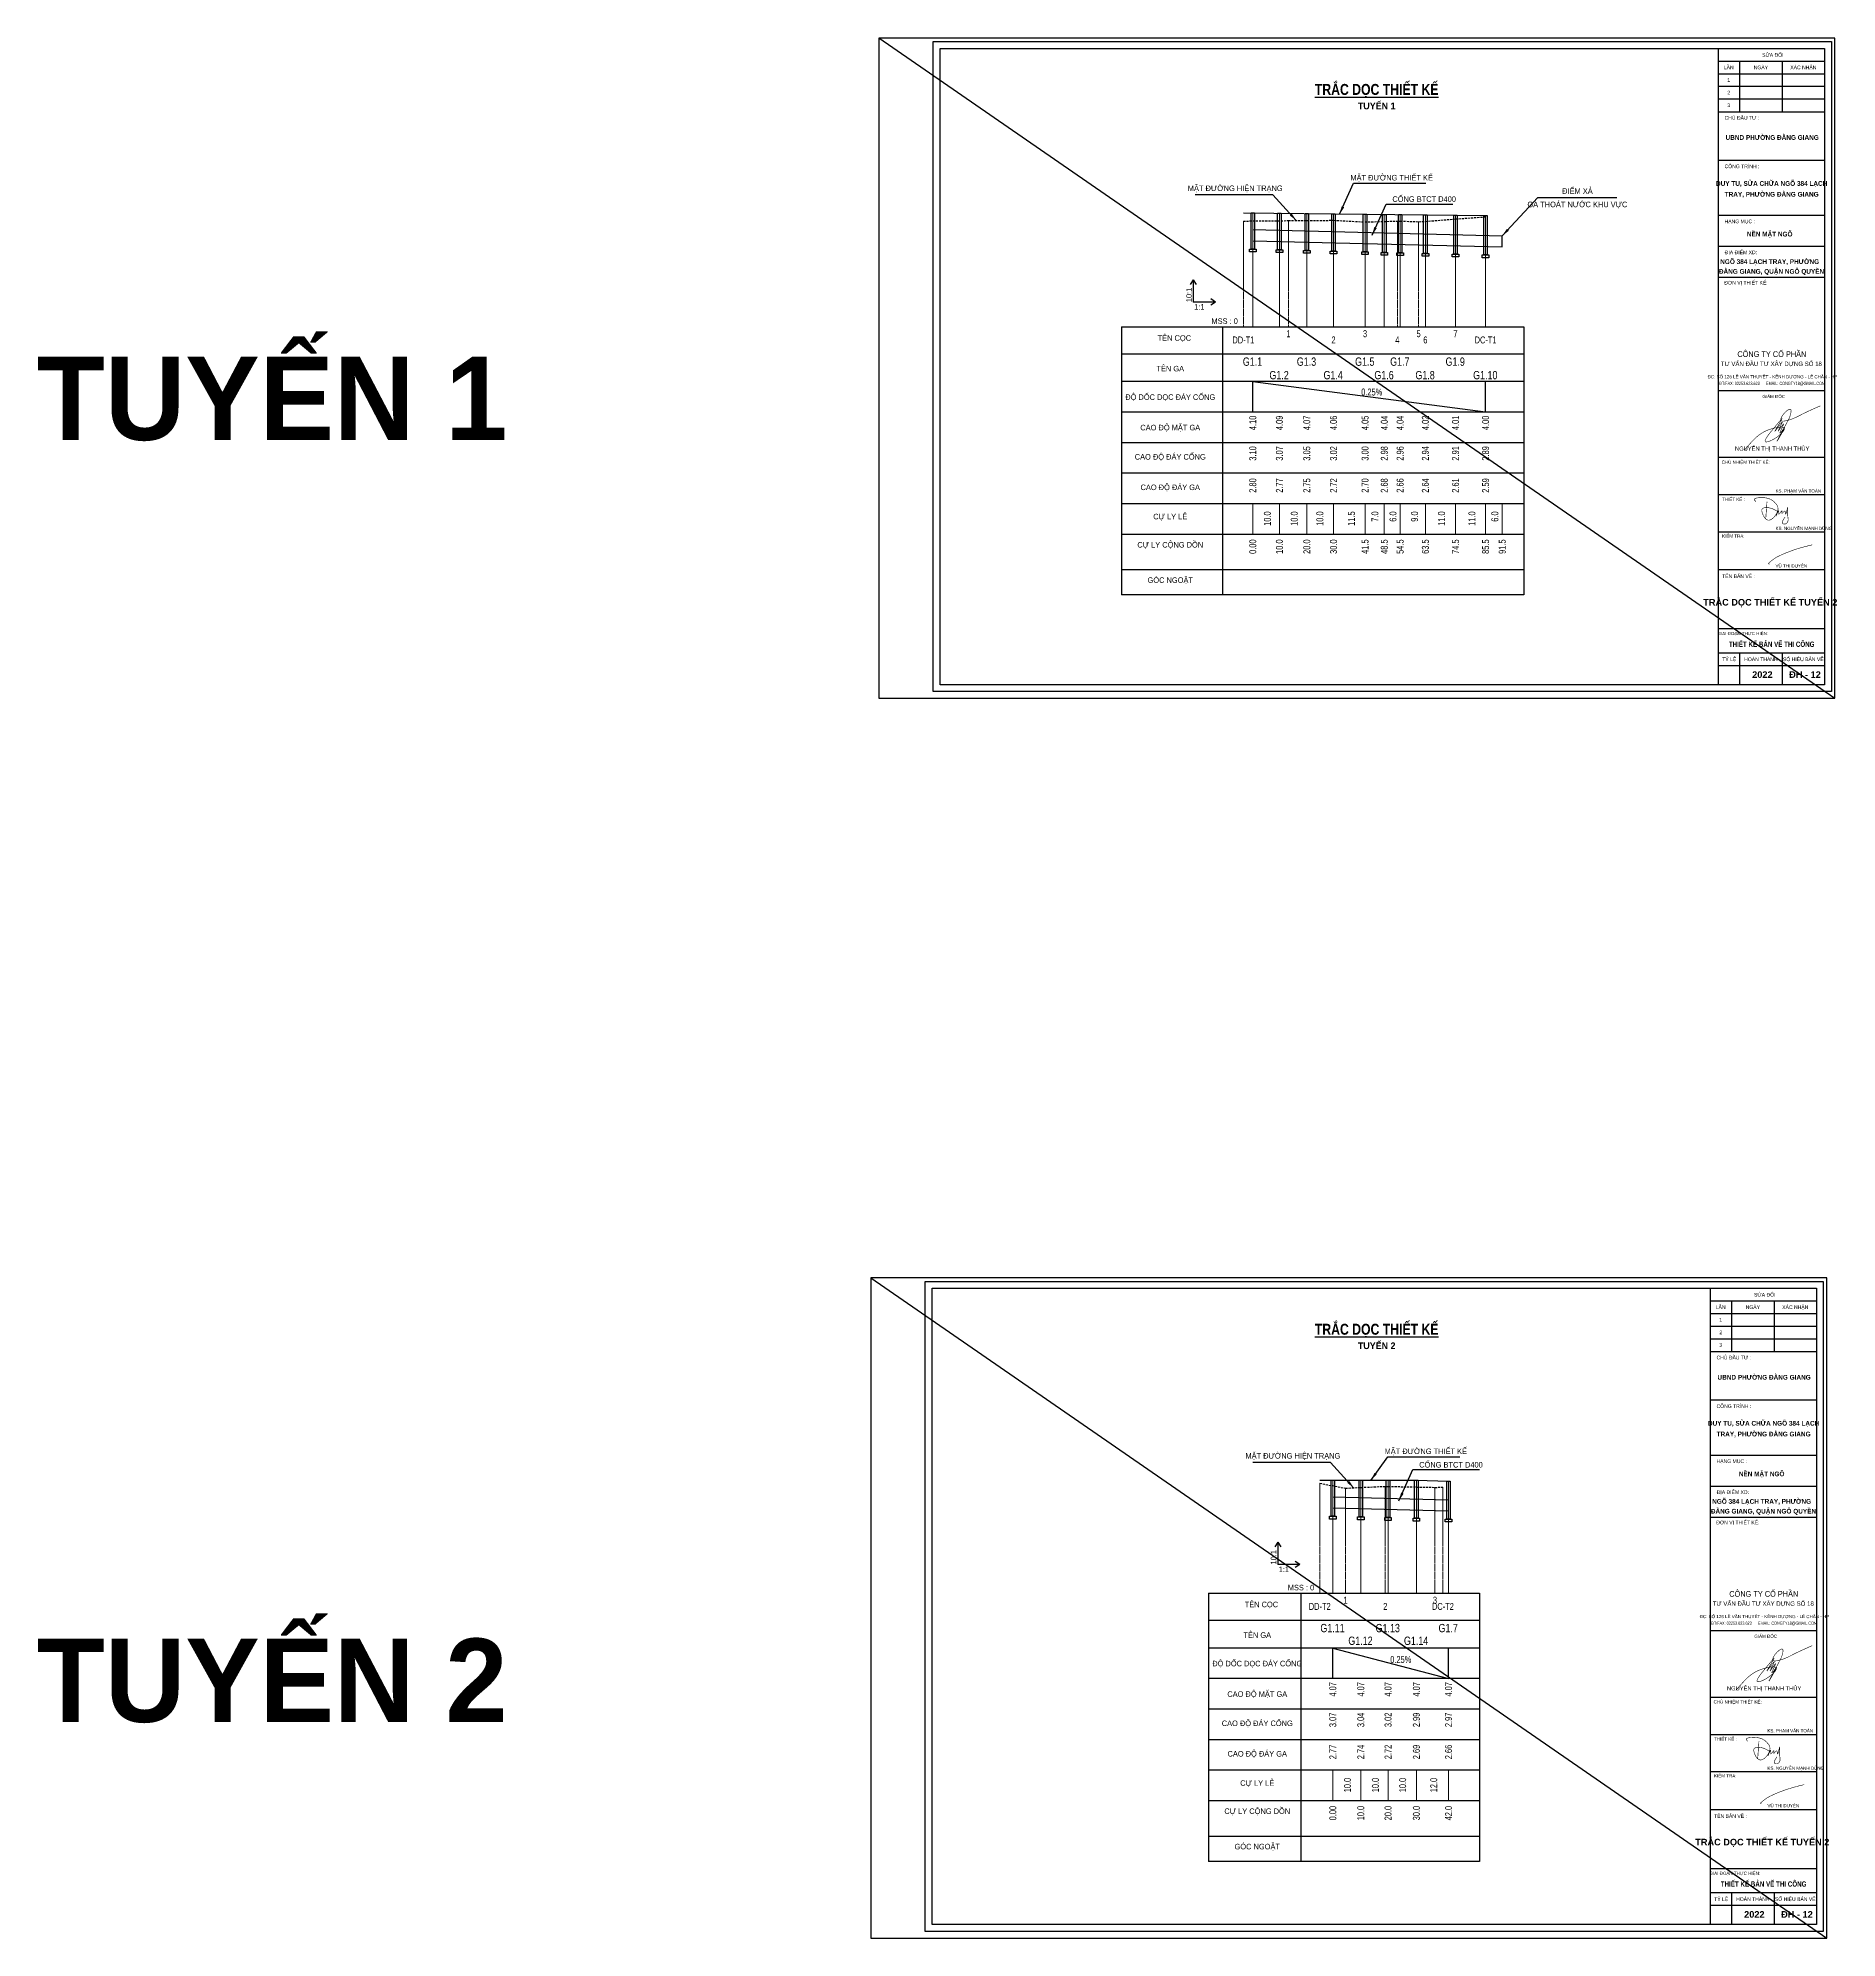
# Model space of a CAD drawing. Header units: inches. Extents: x -109 to 538, y -500 to 702.
# Drawn here: x -109 to 538, y -500 to 184 of the extents above; entities that cross this region are included whole.
import ezdxf
from ezdxf.enums import TextEntityAlignment as Align

# ---------------------------------------------------------------- set-up
doc = ezdxf.new("R2010")
doc.units = ezdxf.units.IN
doc.header["$MEASUREMENT"] = 0
doc.linetypes.add('HIDDEN', pattern=[0.375, 0.25, -0.125])
for name, color, linetype in [('Bang TD tu nhien', 3, 'Continuous'), ('BT7-THAY', 7, 'Continuous'), ('Duong do thiet ke', 2, 'Continuous'), ('ENTTNTHIETKE1', 2, 'Continuous'), ('GHICHU', 7, 'Continuous'), ('KHUNGTEN', 5, 'Continuous'), ('T.bao', 6, 'Continuous'), ('thep', 2, 'Continuous'), ('Trac doc tu nhien', 3, 'Continuous'), ('TracDoc', 7, 'Continuous'), ('TXT', 5, 'Continuous')]:
    doc.layers.add(name, color=color, linetype=linetype)
for name, color, linetype, lineweight in [('ISO', 153, 'Continuous', 13), ('LC Dim', 8, 'Continuous', 18), ('LC ISO', 160, 'Continuous', 13), ('LC Khac', 4, 'Continuous', 9), ('LC MANH DUT', 35, 'HIDDEN', 5), ('LC Net dam 1', 30, 'Continuous', 30), ('LC Net thay', 7, 'Continuous', 25), ('LC Text2', 7, 'Continuous', 25)]:
    doc.layers.add(name, color=color, linetype=linetype, lineweight=lineweight)
doc.layers.add('KCS_Plotter', color=11, linetype='Continuous', plot=False)
doc.styles.add('BangTD', font='viet buddy.shx', dxfattribs={"width": 0.8})
doc.styles.add('LC 1', font='')
doc.styles.add('LC3', font='', dxfattribs={"width": 0.8})
doc.styles.add('style1', font='')
doc.styles.add('T2', font='', dxfattribs={"width": 0.8})
doc.styles.add('THANG2', font='')
doc.styles.add('VnAvantH-B', font='')
doc.styles.get('LC 1').set_extended_font_data('.VnAvantH', bold=True)
doc.styles.get('LC3').set_extended_font_data('.VnArialH', bold=True)
doc.styles.get('style1').set_extended_font_data('.VnAvantH')
doc.styles.get('T2').set_extended_font_data('.VnArialH')
doc.styles.get('THANG2').set_extended_font_data('.VnHelvetInsH', bold=True)
doc.styles.get('VnAvantH-B').set_extended_font_data('.VnAvantH', bold=True)
doc.dimstyles.get("Standard").update_dxf_attribs({"dimtxt": 1.5, "dimasz": 0.18, "dimexe": 0.18, "dimexo": 0.0625, "dimgap": 0.09, "dimtad": 0, "dimtih": 1, "dimtoh": 1, "dimdec": 1, "dimrnd": 0.1, "dimzin": 0, "dimdsep": 46, "dimtxsty": 'Standard', "dimcen": 0.09, "dimadec": 0, "dimazin": 0, "dimtfac": 1, "dimtdec": 1, "dimtofl": 0, "dimtmove": 0, "dimatfit": 3, "dimfxl": 1, "dimtolj": 1, "dimtzin": 0, "dimarcsym": 0})

# ---------------------------------------------------------------- blocks, each defined once
blk = doc.blocks.new('chu ki Miss Duyen')
at = {"layer": 'ISO', "ltscale": 2, "const_width": 40}
blk.add_lwpolyline([(843, 225), (838, 225), (836, 225), (834, 225), (832, 225), (830, 226), (828, 226), (827, 226), (826, 226), (825, 226), (824, 226), (823, 226), (821, 226), (820, 227), (819, 227), (818, 227), (817, 227), (816, 227), (815, 227), (814, 227), (813, 228), (812, 228), (810, 228), (809, 228), (808, 228), (807, 229), (806, 229), (805, 229), (804, 229), (803, 230), (801, 230), (800, 230), (799, 230), (798, 231), (797, 231), (795, 231), (794, 232), (793, 232), (792, 232), (791, 233), (789, 233), (788, 233), (787, 234), (786, 234), (785, 235), (783, 235), (782, 235), (781, 236), (780, 236), (779, 237), (778, 237), (777, 238), (776, 238), (776, 238), (775, 238), (775, 239), (774, 239), (774, 239), (773, 239), (773, 240), (772, 240), (771, 240), (771, 240), (770, 241), (770, 241), (769, 241), (769, 242), (768, 242), (768, 242), (767, 242), (767, 243), (766, 243), (766, 243), (765, 244), (765, 244), (765, 244), (764, 245), (764, 245), (763, 245), (763, 246), (762, 246), (762, 246), (762, 247), (761, 247), (761, 247), (760, 248), (760, 248), (760, 248), (759, 249), (759, 249), (759, 249), (758, 250), (758, 250), (758, 250), (758, 251), (757, 251), (757, 251), (757, 252), (756, 252), (756, 253), (756, 253), (756, 253), (756, 254), (755, 254), (755, 255), (755, 255), (755, 255), (755, 256), (755, 256), (754, 257), (754, 257), (754, 257), (754, 258), (754, 258), (754, 259), (754, 259), (754, 260), (754, 260), (754, 260), (754, 261), (754, 261), (754, 262), (754, 262), (754, 263), (754, 263), (754, 263), (754, 264), (754, 264), (754, 265), (754, 265), (754, 266), (754, 266), (754, 267), (754, 267), (755, 268), (755, 268), (755, 269), (755, 269), (755, 270), (755, 270), (755, 270), (756, 271), (756, 271), (756, 272), (756, 272), (756, 273), (757, 273), (757, 274), (757, 274), (757, 275), (758, 275), (758, 276), (758, 276), (758, 277), (759, 277), (759, 278), (759, 278), (759, 279), (760, 279), (760, 280), (760, 280), (761, 281), (761, 281), (761, 282), (762, 282), (762, 283), (762, 283), (763, 284), (763, 284), (763, 285), (764, 285), (764, 286), (764, 286), (765, 287), (766, 288), (767, 289), (767, 290), (768, 291), (769, 293), (770, 294), (771, 295), (771, 296), (772, 297), (773, 298), (774, 299), (775, 300), (776, 301), (777, 302), (778, 303), (778, 304), (780, 306), (781, 307), (782, 308), (783, 309), (784, 310), (785, 311), (786, 312), (786, 312), (787, 313), (788, 314), (789, 315), (790, 316), (791, 317), (792, 318), (792, 319), (793, 320), (794, 321), (795, 322), (796, 323), (797, 324), (797, 324), (798, 325), (799, 326), (800, 327), (801, 328), (801, 329), (802, 330), (803, 330), (804, 331), (805, 332), (805, 333), (806, 334), (807, 335), (808, 336), (808, 336), (809, 337), (810, 338), (811, 339), (811, 340), (812, 340), (813, 341), (814, 343), (816, 344), (817, 346), (819, 348), (820, 349), (822, 351), (823, 352), (824, 354), (826, 355), (827, 357), (829, 358), (830, 360), (831, 361), (834, 364), (840, 370), (842, 372), (845, 376), (848, 379), (851, 382), (853, 386), (856, 389), (859, 392), (862, 395), (865, 398), (867, 401), (870, 404), (873, 407), (876, 411), (879, 414), (882, 417), (885, 420), (887, 423), (890, 427), (893, 430), (896, 433), (899, 436), (902, 440), (905, 443), (908, 446), (911, 449), (914, 453), (917, 456), (920, 459), (923, 462), (926, 466), (928, 469), (931, 472), (934, 476), (937, 479), (940, 482), (943, 486), (946, 489), (949, 492), (953, 495), (956, 499), (959, 502), (962, 505), (965, 509), (968, 512), (971, 515), (974, 519), (977, 522), (980, 525), (983, 529), (986, 532), (989, 535), (992, 538), (996, 542), (999, 545), (1002, 548), (1005, 552), (1008, 555), (1011, 558), (1014, 561), (1017, 565), (1021, 568), (1024, 571), (1027, 574), (1030, 578), (1033, 581), (1036, 584), (1040, 587), (1043, 591), (1046, 594), (1049, 596), (1052, 600), (1056, 603), (1059, 606), (1062, 610), (1065, 613), (1069, 616), (1072, 619), (1075, 622), (1078, 625), (1082, 628), (1085, 631), (1088, 634), (1091, 637), (1095, 640), (1098, 643), (1101, 646), (1105, 649), (1108, 652), (1111, 655), (1114, 658), (1118, 661), (1121, 664), (1124, 667), (1128, 670), (1131, 673), (1134, 676), (1138, 679), (1141, 682), (1144, 685), (1148, 688), (1151, 691), (1154, 694), (1158, 697), (1161, 700), (1165, 702), (1168, 705), (1171, 708), (1175, 711), (1178, 714), (1182, 717), (1185, 720), (1188, 722), (1192, 725), (1195, 728), (1199, 731), (1202, 734), (1205, 736), (1209, 739), (1212, 742), (1216, 745), (1219, 747), (1223, 750), (1226, 753), (1229, 756), (1233, 758), (1236, 761), (1240, 764), (1243, 767), (1247, 769), (1250, 772), (1254, 775), (1257, 777), (1261, 780), (1264, 783), (1268, 785), (1271, 788), (1275, 791), (1278, 793), (1282, 796), (1285, 799), (1289, 801), (1292, 804), (1296, 807), (1299, 809), (1303, 812), (1306, 815), (1310, 817), (1313, 820), (1317, 822), (1320, 825), (1324, 828), (1327, 830), (1331, 833), (1335, 835), (1338, 838), (1342, 840), (1345, 843), (1349, 846), (1352, 848), (1356, 851), (1360, 853), (1363, 856), (1367, 858), (1370, 861), (1374, 863), (1377, 866), (1381, 868), (1385, 871), (1392, 876), (1399, 881), (1406, 886), (1413, 891), (1421, 896), (1428, 901), (1435, 906), (1442, 911), (1447, 915), (1457, 921), (1464, 926), (1471, 931), (1479, 936), (1486, 941), (1493, 946), (1501, 950), (1508, 955), (1515, 960), (1523, 965), (1530, 970), (1537, 975), (1545, 980), (1552, 984), (1559, 989), (1567, 994), (1574, 999), (1582, 1004), (1589, 1008), (1596, 1013), (1604, 1018), (1611, 1023), (1619, 1028), (1626, 1032), (1634, 1037), (1641, 1042), (1648, 1046), (1656, 1051), (1663, 1056), (1671, 1061), (1678, 1065), (1686, 1070), (1693, 1075), (1701, 1079), (1708, 1084), (1716, 1089), (1723, 1093), (1731, 1098), (1738, 1103), (1746, 1107), (1753, 1112), (1761, 1116), (1769, 1121), (1776, 1126), (1784, 1130), (1791, 1135), (1799, 1139), (1806, 1144), (1814, 1148), (1822, 1153), (1829, 1158), (1837, 1162), (1844, 1167), (1852, 1171), (1860, 1176), (1867, 1180), (1875, 1185), (1882, 1189), (1890, 1194), (1898, 1198), (1905, 1203), (1913, 1207), (1921, 1212), (1928, 1216), (1936, 1220), (1943, 1225), (1951, 1229), (1959, 1234), (1964, 1237), (1974, 1243), (1982, 1247), (1989, 1251), (1997, 1256), (2005, 1260), (2012, 1265), (2020, 1269), (2028, 1273), (2036, 1278), (2043, 1282), (2051, 1286), (2059, 1291), (2066, 1295), (2074, 1299), (2082, 1304), (2089, 1308), (2097, 1312), (2105, 1317), (2113, 1321), (2120, 1325), (2128, 1330), (2136, 1334), (2144, 1338), (2151, 1342), (2159, 1347), (2167, 1351), (2175, 1355), (2182, 1359), (2190, 1364), (2198, 1368), (2206, 1372), (2213, 1376), (2221, 1381), (2229, 1385), (2237, 1389), (2244, 1393), (2252, 1397), (2260, 1402), (2268, 1406), (2276, 1410), (2283, 1414), (2291, 1418), (2299, 1422), (2307, 1426), (2315, 1431), (2322, 1435), (2330, 1439), (2338, 1443), (2346, 1447), (2354, 1451), (2361, 1455), (2369, 1459), (2377, 1464), (2385, 1468), (2393, 1472), (2401, 1476), (2408, 1480), (2416, 1484), (2424, 1488), (2432, 1492), (2440, 1496), (2448, 1500), (2456, 1504), (2463, 1508), (2471, 1512), (2479, 1516), (2487, 1520), (2495, 1524), (2503, 1528), (2511, 1532), (2519, 1536), (2526, 1540), (2534, 1544), (2542, 1548), (2550, 1552), (2558, 1556), (2566, 1560), (2574, 1564), (2582, 1568), (2590, 1572), (2598, 1575), (2606, 1579), (2613, 1583), (2621, 1587), (2629, 1591), (2637, 1595), (2645, 1599), (2653, 1603), (2661, 1607), (2669, 1610), (2677, 1614), (2685, 1618), (2693, 1622), (2701, 1626), (2709, 1630), (2717, 1633), (2725, 1637), (2733, 1641), (2741, 1645), (2749, 1649), (2756, 1652), (2764, 1656), (2772, 1660), (2780, 1664), (2788, 1668), (2796, 1671), (2804, 1675), (2812, 1679), (2820, 1683), (2828, 1686), (2836, 1690), (2844, 1694), (2852, 1698), (2860, 1701), (2868, 1705), (2876, 1709), (2884, 1712), (2892, 1716), (2900, 1720), (2908, 1723), (2916, 1727), (2925, 1731), (2933, 1734), (2941, 1738), (2949, 1742), (2957, 1745), (2965, 1749), (2973, 1753), (2981, 1756), (2989, 1760), (2997, 1763), (3005, 1767), (3013, 1771), (3021, 1774), (3029, 1778), (3037, 1781), (3045, 1785), (3053, 1789), (3061, 1792), (3069, 1796), (3078, 1799), (3086, 1803), (3094, 1806), (3102, 1810), (3110, 1813), (3118, 1817), (3126, 1820), (3134, 1824), (3142, 1827), (3150, 1831), (3156, 1833), (3167, 1838), (3175, 1841), (3183, 1845), (3191, 1848), (3199, 1852), (3207, 1855), (3215, 1859), (3223, 1862), (3232, 1866), (3240, 1869), (3248, 1873), (3256, 1876), (3264, 1879), (3272, 1883), (3280, 1886), (3288, 1890), (3297, 1893), (3305, 1896), (3313, 1900), (3321, 1903), (3329, 1907), (3337, 1910), (3345, 1913), (3354, 1917), (3362, 1920), (3370, 1923), (3378, 1927), (3386, 1930), (3394, 1933), (3403, 1937), (3411, 1940), (3419, 1944), (3427, 1947), (3435, 1950), (3452, 1957), (3468, 1963), (3484, 1970), (3501, 1977), (3517, 1983), (3534, 1990), (3550, 1996), (3566, 2003), (3583, 2009), (3599, 2016), (3616, 2022), (3632, 2029), (3648, 2035), (3665, 2042), (3681, 2048), (3698, 2055), (3714, 2061), (3731, 2068), (3747, 2074), (3763, 2081), (3780, 2087), (3796, 2093), (3813, 2100), (3828, 2106)], dxfattribs=at)
blk = doc.blocks.new('nguyen thi thanh thuy')
at = {"layer": 'ISO', "ltscale": 2, "const_width": 40}
blk.add_lwpolyline([(-2685, -1690, -0.0063877), (-2178, -1117, -0.0085568), (-1977, -905, -0.0170865), (-1770, -708, -0.1020868), (-833, -161, -0.0398331), (-270, -16, -0.0205119), (-90, 8, -0.0444968), (98, 9, -0.0558697), (182, -8, -0.1136327), (236, -42, -0.1764328), (258, -92, -0.0770332), (254, -135, -0.0695344), (223, -210, -0.0385691), (166, -296, -0.0303679), (57, -421, -0.0823822), (-675, -942, -0.0351577), (-905, -1035, -0.0444105), (-1026, -1062, -0.0669484), (-1091, -1062, -0.1434086), (-1132, -1043, -0.1761308), (-1149, -1007, -0.069024), (-1148, -973, -0.0598872), (-1131, -911, -0.036714), (-1079, -807, -0.0190232), (-1000, -683, -0.0110055), (-898, -542, -0.0104199), (-645, -222, 0.0013552), (-76, 463, -0.0312306), (69, 631, -0.1806227), (82, 640, -0.6021976), (84, 631, -0.0559814), (56, 570, -0.0108457), (-28, 418, 0.0004639), (-371, -161, 0.0232403), (-439, -286, 1.6271128), (-437, -292, 0.049833), (-397, -245, 0.0054959), (-91, 162, -0.0116966), (26, 311, -0.0513805), (82, 370, -0.2885923), (95, 376, -0.3791063), (97, 362, -0.0403943), (80, 315, -0.0150429), (4, 153, 0.0268585), (-200, -261, 0.1601727), (-204, -278, 0.6244103), (-195, -273, 0.0341882), (-141, -204, -0.0153872), (148, 200, -0.034245), (183, 240, -0.3771715), (195, 246, -0.2757427), (195, 230, -0.0397052), (162, 143, -0.0071538), (29, -150, 0.0102693), (-53, -335, 0.0592072), (-81, -418, 0.494242), (-78, -431, 0.2094255), (-61, -421, 0.0315218), (-22, -378, 0.0121512), (92, -232, -0.0154116), (249, -26, -0.0668774), (274, -2, -1.0123135), (279, -8, -0.0552246), (269, -38, -0.0195011), (211, -159, -0.0089675), (2, -538, -0.0052499), (-207, -898, -0.0418751), (-284, -1018, -0.365695), (-264, -970, -0.007459), (-39, -543, 0.0008281), (491, 447, 0.0162439), (598, 659, 0.0588099), (711, 1009, 0.0394131), (734, 1174, 0.0600036), (730, 1242, 0.2406458), (692, 1298, 0.1344535), (647, 1305, 0.0713719), (590, 1291, 0.0406837), (523, 1258, 0.0565007), (335, 1112, 0.0717517), (65, 772, 0.0457041), (5, 642, 0.0585734), (-12, 565, 0.1164753), (-5, 505, 0.1659117), (30, 466, 0.0962446), (88, 446, 0.048338), (165, 443, 0.0366176), (301, 460, 0.0626357), (1097, 724, 0.0104896), (1469, 913, -0.0060809), (1725, 1041, -0.0072516), (2275, 1297, -0.0038455), (2852, 1552)], format="xyb", dxfattribs=at)
blk = doc.blocks.new('Nguyen Manh Dung')
at = {"layer": 'LC ISO', "const_width": 60}
for points in [[(-1870, 1732), (-1922, 1783), (-1970, 1833), (-2008, 1881), (-2021, 1904), (-2030, 1922), (-2036, 1946), (-2036, 1965), (-2032, 1984), (-2024, 2001), (-2013, 2017), (-1997, 2033), (-1956, 2060), (-1902, 2084), (-1839, 2104), (-1766, 2121), (-1686, 2135), (-1601, 2145), (-1512, 2153), (-1330, 2161), (-1222, 2162), (-1153, 2160), (-1069, 2157), (-989, 2152), (-911, 2144), (-837, 2135), (-695, 2110), (-564, 2078), (-443, 2038), (-329, 1991), (-223, 1936), (-123, 1874), (-29, 1805), (62, 1728), (149, 1645), (256, 1528), (315, 1458), (354, 1407), (390, 1354), (422, 1299), (437, 1269), (469, 1185), (484, 1126), (494, 1065), (499, 1003), (499, 941), (494, 878), (485, 814), (471, 750), (453, 686), (431, 622), (405, 559), (376, 496), (307, 372), (227, 253), (136, 140), (37, 34), (-37, -34), (-125, -106), (-181, -145), (-238, -181), (-295, -210), (-353, -234), (-410, -250), (-483, -260), (-523, -259), (-578, -251), (-632, -234), (-684, -211), (-736, -180), (-785, -143), (-833, -100), (-879, -52), (-923, 1), (-965, 58), (-1005, 119), (-1042, 183), (-1077, 249), (-1138, 388), (-1194, 552), (-1208, 601), (-1223, 671), (-1233, 739), (-1236, 803), (-1230, 862), (-1211, 919), (-1186, 959), (-1148, 997), (-1101, 1027), (-1045, 1052), (-983, 1070), (-915, 1083), (-844, 1090), (-769, 1093), (-693, 1092), (-616, 1088), (-517, 1077), (-468, 1069), (-329, 1041), (-199, 1004), (-78, 960), (38, 909), (148, 854), (254, 795), (460, 671)], [(-814, -118), (-802, 50), (-790, 217), (-778, 385), (-765, 552), (-753, 720), (-741, 888), (-729, 1055), (-717, 1223), (-705, 1390), (-693, 1558), (-681, 1725)], [(477, 775), (449, 689), (422, 605), (409, 565), (396, 525), (384, 487), (373, 450), (361, 415), (351, 382), (342, 351), (333, 323), (325, 298), (319, 275), (313, 256), (309, 240), (306, 227), (304, 218), (304, 214), (305, 213), (306, 215), (308, 217), (310, 221), (313, 227), (315, 232), (318, 240), (326, 258), (336, 280), (346, 306), (358, 334), (370, 365), (384, 398), (398, 433), (427, 504), (457, 575), (472, 609), (486, 641), (500, 671), (514, 699), (526, 723), (538, 744), (548, 761), (553, 767), (557, 773), (561, 777), (565, 780), (568, 781), (571, 781), (573, 779), (575, 776), (576, 771), (577, 764), (578, 756), (578, 746), (577, 735), (577, 723), (575, 695), (572, 664), (569, 631), (565, 596), (560, 527), (558, 494), (558, 464), (560, 438), (561, 426), (564, 416), (566, 408), (570, 401), (574, 395), (580, 391), (584, 390), (590, 390), (597, 392), (605, 396), (613, 401), (622, 408), (631, 416), (641, 425), (662, 447), (684, 472), (707, 500), (731, 530), (779, 593), (802, 623), (825, 652), (846, 678), (866, 701), (875, 710), (884, 719), (892, 726), (900, 732), (906, 737), (913, 740), (918, 741), (922, 740), (926, 737), (929, 732), (931, 725), (931, 717), (932, 706), (931, 694), (930, 680), (929, 666), (925, 634), (920, 601), (915, 568), (912, 536), (910, 522), (909, 508), (909, 496), (909, 485), (911, 476), (913, 469), (914, 466), (920, 461), (925, 461), (931, 462), (937, 465), (945, 470), (953, 476), (962, 484), (971, 493), (981, 503), (1003, 526), (1026, 551), (1076, 605), (1101, 632), (1126, 657), (1150, 679), (1162, 688), (1173, 697), (1184, 704), (1195, 709), (1205, 713), (1214, 715), (1223, 715), (1228, 715), (1239, 710), (1246, 704), (1252, 697), (1258, 688), (1263, 677), (1267, 665), (1275, 639), (1281, 609), (1286, 576), (1290, 543), (1293, 510), (1296, 479), (1299, 451), (1302, 426), (1304, 416), (1306, 405), (1308, 399), (1310, 394), (1312, 389), (1315, 387), (1318, 385), (1321, 385), (1324, 387), (1327, 389), (1331, 393), (1334, 399), (1342, 412), (1350, 430), (1359, 452), (1368, 477), (1377, 505), (1386, 536), (1396, 569), (1406, 605), (1426, 679), (1466, 833), (1475, 870), (1485, 906), (1494, 941), (1502, 973), (1510, 1003), (1518, 1031), (1524, 1055), (1531, 1075), (1538, 1095), (1541, 1104), (1545, 1112), (1549, 1116), (1552, 1117), (1554, 1113), (1556, 1106), (1557, 1095), (1558, 1081), (1558, 1065), (1558, 1045), (1557, 1023), (1557, 998), (1556, 971), (1554, 942), (1553, 911), (1552, 878), (1550, 844), (1546, 772), (1543, 696), (1540, 617), (1538, 537), (1537, 458), (1537, 381), (1540, 306), (1541, 276), (1544, 237), (1547, 204), (1550, 173), (1557, 113), (1565, 57), (1573, 5), (1580, -45), (1586, -93), (1590, -139), (1592, -185), (1590, -230), (1584, -276), (1580, -299), (1573, -328), (1568, -347), (1560, -371), (1551, -395), (1540, -419), (1528, -444), (1515, -467), (1501, -491), (1485, -513), (1469, -535), (1451, -556), (1432, -576), (1412, -594), (1390, -611), (1368, -626), (1344, -640), (1320, -652), (1288, -663), (1267, -668), (1239, -673), (1211, -676), (1183, -677), (1155, -676), (1128, -673), (1103, -668), (1079, -662), (1056, -653), (1039, -645), (1019, -632), (1004, -620), (992, -605), (982, -590), (975, -573), (970, -555), (966, -536), (965, -516), (966, -494), (969, -472), (973, -449), (979, -424), (987, -399), (996, -373), (1006, -346), (1018, -319), (1031, -291), (1060, -233), (1093, -172), (1128, -111), (1166, -48), (1246, 81)]]:
    blk.add_lwpolyline(points, dxfattribs=at)
blk = doc.blocks.new('khung vpn')
at = {"layer": 'Defpoints'}
for p, q in [((52556.46, -4195.45), (52498.76, -4195.45)), ((52498.76, -4195.45), (52498.76, -4235.28)), ((52556.46, -4235.28), (52556.46, -4195.45)), ((52498.76, -4235.28), (52556.46, -4235.28))]:
    blk.add_line(p, q, dxfattribs=at)
at = {"layer": 'KHUNGTEN'}
blk.add_lwpolyline([(52556.24, -4234.88), (52502.05, -4234.88), (52502.05, -4195.66), (52556.24, -4195.66)], close=True, dxfattribs=at)
at = {"layer": 'T.bao'}
for p, q in [((52549.44, -4196.84), (52555.83, -4196.84)), ((52549.44, -4197.6), (52555.83, -4197.6)), ((52550.7, -4196.84), (52550.7, -4199.89)), ((52553.27, -4196.84), (52553.27, -4199.89)), ((52549.44, -4198.36), (52555.83, -4198.36)), ((52549.44, -4199.12), (52555.83, -4199.12)), ((52549.44, -4222.99), (52555.83, -4222.99)), ((52549.44, -4225.24), (52555.83, -4225.24)), ((52549.44, -4227.52), (52555.83, -4227.52)), ((52549.44, -4232.53), (52555.83, -4232.53)), ((52550.7, -4232.53), (52550.7, -4234.47)), ((52553.27, -4232.53), (52553.27, -4234.47)), ((52549.44, -4233.3), (52555.83, -4233.3))]:
    blk.add_line(p, q, dxfattribs=at)
at = {"layer": 'thep'}
for p, q in [((52549.44, -4199.89), (52555.83, -4199.89)), ((52549.44, -4202.81), (52555.83, -4202.81)), ((52549.44, -4206.14), (52555.83, -4206.14)), ((52549.44, -4208.01), (52555.83, -4208.01)), ((52549.44, -4209.88), (52555.83, -4209.88)), ((52549.44, -4216.72), (52555.83, -4216.72)), ((52549.44, -4220.74), (52555.83, -4220.74)), ((52549.44, -4231.08), (52555.83, -4231.08))]:
    blk.add_line(p, q, dxfattribs=at)
for points in [[(52555.83, -4234.47), (52502.46, -4234.47), (52502.46, -4196.07), (52555.83, -4196.07)], [(52555.83, -4196.07), (52555.83, -4234.47), (52549.44, -4234.47), (52549.44, -4196.07)]]:
    blk.add_lwpolyline(points, close=True, dxfattribs=at)
at = {"layer": 'TXT', "linetype": 'Continuous'}
blk.add_line((52555.83, -4196.07), (52555.83, -4234.47), dxfattribs=at)
at = {"layer": 'ISO', "xscale": 0.0007999999999999995, "yscale": 0.0007999999999999995, "zscale": 0.0007999999999999995, "rotation": 352.0676215534355}
blk.add_blockref('chu ki Miss Duyen', (52551.82, -4227.27), dxfattribs=at)
at = {"layer": 'LC Net dam 1'}
for name, p, xscale, yscale, zscale in [('nguyen thi thanh thuy', (52553.2, -4218.93), 0.0008320000000000002, 0.0008320000000000002, 0.0008320000000000002), ('Nguyen Manh Dung', (52552.74, -4224.39), 0.0005625000000000002, 0.0005625000000000002, 0.0005625000000000002)]:
    blk.add_blockref(name, p, dxfattribs=dict(at, xscale=xscale, yscale=yscale, zscale=zscale))
at = {"layer": 'BT7-THAY', "linetype": 'ByBlock', "style": 'VnAvantH-B'}
for s, height, width, p in [('ubnd ph\xadêng §»NG GIANG', 0.2851, 0.85, (52552.67, -4201.59)), ('nÒn mÆt ngâ', 0.2851, 0.85, (52552.52, -4207.42)), ('ngâ 384 L¹CH TRAY, PH¦êNG', 0.2851, 0.85, (52552.52, -4209.08)), ('§»NG GIANG, quËn ng« quyÒn', 0.2851, 0.85, (52552.63, -4209.67)), ('thiÕt kÕ b¶n vÏ thi c«ng', 0.3208, 0.7, (52552.64, -4232.18))]:
    blk.add_text(s, height=height, dxfattribs=dict(at, width=width)).set_placement(p, align=Align.CENTER)
at = {"layer": 'BT7-THAY', "insert": (52552.64, -4204.08), "char_height": 0.2851, "width": 6.5241, "attachment_point": 2, "line_spacing_factor": 1.372151, "style": 'VnAvantH-B'}
blk.add_mtext('{\\W0.85;duy tu, söa ch÷a NGâ 384 L¹CH TRAY, PH¦êNG §»NG GIANG}', dxfattribs=at)
at = {"layer": 'TXT', "linetype": 'Continuous'}
for s, height, style, width, p in [('söa ®æi', 0.222, 'T2', 0.9, (52552.71, -4196.58)), ('lÇn', 0.222, 'T2', 0.9, (52550.05, -4197.33)), ('ngµy', 0.222, 'T2', 0.9, (52551.99, -4197.33)), ('x¸c nhËn', 0.222, 'T2', 0.9, (52554.55, -4197.33)), ('2', 0.222, 'T2', 0.9, (52550.05, -4198.85)), ('1', 0.222, 'T2', 0.9, (52550.05, -4198.09)), ('3', 0.222, 'T2', 0.9, (52550.05, -4199.61)), ('c«ng ty cæ phÇn', 0.3466, 'T2', 0.8, (52552.65, -4214.69)), ('®c: sè 126 lª v¨n thuyÕt - kªnh d\xad¬ng - lª ch©n - hp', 0.1941, 'T2', 0.8, (52552.69, -4215.98)), ('§T/fax: 02253.623.623      Email: Congty18@gmail.com', 0.1941, 'style1', 0.7, (52552.67, -4216.38)), ('nguyÔn thÞ thanh thñy', 0.2495, 'T2', 0.8, (52552.67, -4220.34)), ('giai ®o¹n thùc hiÖn:', 0.1941, 'T2', 0.8, (52550.9, -4231.47)), ('tû lÖ', 0.222, 'T2', 0.9, (52550.08, -4233.04)), ('hoµn thµnh', 0.222, 'T2', 0.9, (52551.99, -4233.04)), ('sè hiÖu b¶n vÏ', 0.2218, 'T2', 0.9, (52554.55, -4233.04))]:
    blk.add_text(s, height=height, dxfattribs=dict(at, style=style, width=width)).set_placement(p, align=Align.CENTER)
at = {"layer": 'TXT', "linetype": 'Continuous', "style": 'T2'}
for s, height, width, p in [('chñ ®Çu t\xad :', 0.2218, 0.9, (52549.8, -4200.37)), ('c«ng tr×nh :', 0.2218, 0.9, (52549.8, -4203.3)), ('h¹ng môc :', 0.222, 0.9, (52549.8, -4206.62)), ('®Þa ®iÓm xd:', 0.2218, 0.9, (52549.81, -4208.49)), ('®¬n vÞ thiÕt kÕ:', 0.2218, 0.9, (52549.78, -4210.32)), ('gi¸m ®èc', 0.194, 0.8, (52552.08, -4217.17)), ('chñ nhiÖm thiÕt kÕ:', 0.1941, 0.8, (52549.62, -4221.13)), ('ks. ph¹m v¨n toµn', 0.1941, 0.8, (52552.87, -4222.87)), ('thiÕt kÕ :', 0.194, 0.8, (52549.65, -4223.37)), ('ks. nguyÔn m¹nh dòng', 0.1941, 0.8, (52552.87, -4225.13)), ('kiÓm tra:', 0.194, 0.8, (52549.65, -4225.59)), ('vò thÞ duyªn', 0.1941, 0.8, (52552.87, -4227.39)), ('tªn b¶n vÏ :', 0.2218, 0.9, (52549.65, -4228.03))]:
    blk.add_text(s, height=height, dxfattribs=dict(at, width=width)).set_placement(p)
at = {"layer": 'TXT', "linetype": 'Continuous', "style": 'T2', "width": 0.9}
blk.add_text('t\xad vÊn ®Çu t\xad x©y dùng sè 18', height=0.2662, dxfattribs=at).set_placement((52552.62, -4215.09), align=Align.MIDDLE)
blk = doc.blocks.new('TIEUDE1')
at = {"layer": 'LC Text2', "color": 7, "style": 'LC 1'}
blk.add_attdef('TIªU§Ò', text='', height=5, dxfattribs=at).set_placement((0, 0), align=Align.BOTTOM_CENTER)
blk.add_attdef('TL', text='', height=3, dxfattribs=at).set_placement((0, -2), align=Align.TOP_CENTER)

msp = doc.modelspace()

# ---------------------------------------------------------------- linework, layer by layer
for points in [[(327.37, 120.66), (328.61, 120.66), (328.61, 107.66), (327.37, 107.66)], [(336.95, 120.55), (338.19, 120.55), (338.19, 107.42), (336.95, 107.42)], [(346.81, 120.44), (348.05, 120.44), (348.05, 107.17), (346.81, 107.17)], [(356.43, 120.33), (357.67, 120.33), (357.67, 106.93), (356.43, 106.93)], [(367.79, 120.2), (369.03, 120.2), (369.03, 106.65), (367.79, 106.65)], [(374.72, 120.12), (375.96, 120.12), (375.96, 106.48), (374.72, 106.48)], [(380.41, 120.05), (381.65, 120.05), (381.65, 106.33), (380.41, 106.33)], [(389.5, 119.95), (390.74, 119.95), (390.74, 106.11), (389.5, 106.11)], [(400.34, 119.82), (401.58, 119.82), (401.58, 105.83), (400.34, 105.83)], [(411.16, 119.7), (412.4, 119.7), (412.4, 105.56), (411.16, 105.56)], [(326.8, 107.66), (329.17, 107.66), (329.17, 106.66), (326.8, 106.66)], [(336.39, 107.42), (338.76, 107.42), (338.76, 106.42), (336.39, 106.42)], [(346.25, 107.17), (348.62, 107.17), (348.62, 106.17), (346.25, 106.17)], [(355.86, 106.93), (358.23, 106.93), (358.23, 105.93), (355.86, 105.93)], [(367.22, 106.65), (369.59, 106.65), (369.59, 105.65), (367.22, 105.65)], [(374.15, 106.48), (376.52, 106.48), (376.52, 105.48), (374.15, 105.48)], [(379.85, 106.33), (382.22, 106.33), (382.22, 105.33), (379.85, 105.33)], [(388.94, 106.11), (391.31, 106.11), (391.31, 105.11), (388.94, 105.11)], [(399.77, 105.83), (402.14, 105.83), (402.14, 104.83), (399.77, 104.83)], [(410.6, 105.56), (412.97, 105.56), (412.97, 104.56), (410.6, 104.56)], [(356.18, -335.39), (357.42, -335.39), (357.42, -348.39), (356.18, -348.39)], [(366.25, -335.39), (367.49, -335.39), (367.49, -348.64), (366.25, -348.64)], [(376.06, -335.39), (377.3, -335.39), (377.3, -348.89), (376.06, -348.89)], [(386.26, -335.39), (387.5, -335.39), (387.5, -349.14), (386.26, -349.14)], [(397.82, -335.74), (399.06, -335.74), (399.06, -349.45), (397.82, -349.45)], [(355.61, -348.39), (357.98, -348.39), (357.98, -349.39), (355.61, -349.39)], [(365.68, -348.64), (368.05, -348.64), (368.05, -349.64), (365.68, -349.64)], [(375.49, -348.89), (377.86, -348.89), (377.86, -349.89), (375.49, -349.89)], [(385.69, -349.14), (388.06, -349.14), (388.06, -350.14), (385.69, -350.14)], [(397.26, -349.45), (399.63, -349.45), (399.63, -350.45), (397.26, -350.45)]]:
    msp.add_lwpolyline(points, close=True)
at = {"layer": 'Bang TD tu nhien', "color": 3}
for p, q in [((280.77, 79.7), (280.77, -16.82)), ((280.77, 79.7), (425.56, 79.7)), ((317.05, 79.7), (317.05, -16.82)), ((425.56, 79.7), (425.56, -16.82)), ((280.77, 69.96), (425.56, 69.96)), ((425.56, 59.96), (280.77, 59.96)), ((327.99, 48.96), (327.99, 59.96)), ((411.79, 48.96), (411.79, 59.96)), ((425.56, 48.96), (280.77, 48.96)), ((425.56, 37.96), (280.77, 37.96)), ((425.56, 26.96), (280.77, 26.96)), ((425.56, 15.96), (280.77, 15.96)), ((425.56, 4.96), (280.77, 4.96)), ((425.56, -7.82), (280.77, -7.82)), ((425.56, -16.82), (280.77, -16.82)), ((312.1, -376.09), (409.66, -376.09)), ((312.1, -376.09), (312.1, -472.6)), ((345.29, -376.09), (345.29, -472.6)), ((409.66, -376.09), (409.66, -472.6)), ((312.1, -385.83), (409.66, -385.83)), ((409.66, -395.83), (312.1, -395.83)), ((356.8, -406.83), (356.8, -395.83)), ((398.44, -406.83), (398.44, -395.83)), ((409.66, -406.83), (312.1, -406.83)), ((409.66, -417.83), (312.1, -417.83)), ((409.66, -428.83), (312.1, -428.83)), ((409.66, -439.83), (312.1, -439.83)), ((409.66, -450.83), (312.1, -450.83)), ((409.66, -463.6), (312.1, -463.6)), ((409.66, -472.6), (312.1, -472.6))]:
    msp.add_line(p, q, dxfattribs=at)
at = {"layer": 'Duong do thiet ke', "color": 1}
for p, q in [((324.62, 120.7), (411.79, 119.7)), ((352.1, -335.39), (386.88, -335.39))]:
    msp.add_line(p, q, dxfattribs=at)
msp.add_lwpolyline([(386.88, -335.39), (398.44, -335.74)], dxfattribs=at)
at = {"layer": 'KCS_Plotter'}
for p, q in [((193.35, 183.62), (537.56, -53.98)), ((190.46, -262.58), (534.66, -500.18))]:
    msp.add_line(p, q, dxfattribs=at)
at = {"layer": 'LC Khac', "ltscale": 5}
for p, q in [((327.99, 79.7), (327.99, 120.66)), ((337.57, 79.7), (337.57, 120.55)), ((347.43, 79.7), (347.43, 120.44)), ((357.05, 79.7), (357.05, 120.33)), ((368.41, 79.7), (368.41, 120.2)), ((375.34, 79.7), (375.34, 120.12)), ((381.03, 79.7), (381.03, 120.05)), ((390.12, 79.7), (390.12, 119.95)), ((400.96, 79.7), (400.96, 119.82)), ((411.79, 79.7), (411.79, 119.7)), ((356.8, -376.09), (356.8, -335.39)), ((366.87, -376.09), (366.87, -335.39)), ((376.68, -376.09), (376.68, -335.39)), ((386.88, -376.09), (386.88, -335.39)), ((398.44, -376.09), (398.44, -335.74))]:
    msp.add_line(p, q, dxfattribs=at)
at = {"layer": 'LC MANH DUT', "color": 8}
for p, q in [((324.62, 79.7), (324.62, 117.74)), ((340.83, 79.7), (340.83, 117.89)), ((380.03, 79.7), (380.03, 117.74)), ((387.68, 79.7), (387.68, 117.51)), ((352.1, -376.09), (352.1, -336.52)), ((361.37, -376.09), (361.37, -338.29)), ((375.68, -376.09), (375.68, -337.64)), ((393.58, -376.09), (393.58, -338)), ((396.44, -376.09), (396.44, -337.95))]:
    msp.add_line(p, q, dxfattribs=at)
at = {"layer": 'LC Net thay'}
msp.add_line((417.79, 108.41), (417.79, 112.41), dxfattribs=at)
for points in [[(327.99, 114.66), (417.79, 112.41)], [(327.99, 110.66), (417.79, 108.41)], [(306.55, 96.59), (305.46, 94.91)], [(306.55, 96.59), (306.55, 88.59)], [(306.55, 96.59), (307.65, 94.91)], [(314.55, 88.59), (312.87, 89.69)], [(314.55, 88.59), (306.55, 88.59)], [(314.55, 88.59), (312.87, 87.5)], [(356.8, -341.39), (398.44, -342.43)], [(356.8, -345.39), (398.44, -346.43)], [(336.98, -357.73), (335.89, -359.42)], [(336.98, -357.73), (336.98, -365.73)], [(336.98, -357.73), (338.07, -359.42)], [(344.98, -365.73), (336.98, -365.73)], [(344.98, -365.73), (343.29, -364.64)], [(344.98, -365.73), (343.29, -366.83)]]:
    msp.add_lwpolyline(points, dxfattribs=at)
at = {"layer": 'Trac doc tu nhien', "lineweight": 0, "ltscale": 10}
for p, q in [((327.99, 15.96), (327.99, 4.96)), ((337.57, 15.96), (337.57, 4.96)), ((347.43, 15.96), (347.43, 4.96)), ((357.05, 15.96), (357.05, 4.96)), ((368.41, 15.96), (368.41, 4.96)), ((375.34, 15.96), (375.34, 4.96)), ((381.03, 15.96), (381.03, 4.96)), ((390.12, 15.96), (390.12, 4.96)), ((400.96, 15.96), (400.96, 4.96)), ((411.79, 15.96), (411.79, 4.96)), ((417.79, 15.96), (417.79, 4.96)), ((356.8, -439.83), (356.8, -450.83)), ((366.87, -439.83), (366.87, -450.83)), ((376.68, -439.83), (376.68, -450.83)), ((386.88, -439.83), (386.88, -450.83)), ((398.44, -439.83), (398.44, -450.83))]:
    msp.add_line(p, q, dxfattribs=at)
at = {"layer": 'Trac doc tu nhien', "color": 3, "linetype": 'HIDDEN', "ltscale": 3}
for points in [[(324.62, 117.74), (340.83, 117.89), (357.05, 118.01), (368.41, 117.4), (380.03, 117.74), (387.68, 117.51), (390.12, 117.61), (400.96, 118.49), (411.79, 119.26)], [(352.1, -336.52), (361.37, -338.29), (375.68, -337.64), (393.58, -338), (396.44, -337.95)]]:
    msp.add_lwpolyline(points, dxfattribs=at)
at = {"layer": 'TracDoc', "color": 2}
for points in [[(327.99, 59.96), (411.79, 49.08)], [(356.8, -395.83), (398.44, -406.83)]]:
    msp.add_lwpolyline(points, dxfattribs=at)

# ---------------------------------------------------------------- block references
at = {"layer": 'ENTTNTHIETKE1', "color": 6, "xscale": 5.965326529308613, "yscale": 5.965326529308613, "zscale": 5.965326529308613}
for p in [(-312978.88, 25210.82), (-312981.78, 24764.63)]:
    msp.add_blockref('khung vpn', p, dxfattribs=at)
at = {"layer": 'LC Text2'}
ref = msp.add_blockref('TIEUDE1', (372.59, 161.96, 0), dxfattribs=dict(at, xscale=0.8000020620485555, yscale=0.8000020620485555, zscale=0.8000020620485555, rotation=359.9999999976748))
ref.add_attrib('TIªU§Ò', '%%UTR¾C DäC THIÕT KÕ', dxfattribs={"color": 7, "height": 3.9395, "rotation": 360, "style": 'LC3', "width": 0.8}).set_placement((372.59, 161.96, 0), align=Align.BOTTOM_CENTER)
ref.add_attrib('TL', 'TUYÕN 1', dxfattribs={"color": 7, "height": 2.4, "rotation": 360, "style": 'LC 1'}).set_placement((372.59, 160.36, 0), align=Align.TOP_CENTER)
ref = msp.add_blockref('TIEUDE1', (372.59, -284.24, 0), dxfattribs=dict(at, xscale=0.8000020620485555, yscale=0.8000020620485555, zscale=0.8000020620485555, rotation=359.9999999976748))
ref.add_attrib('TIªU§Ò', '%%UTR¾C DäC THIÕT KÕ', dxfattribs={"color": 7, "height": 3.9395, "rotation": 360, "style": 'LC3', "width": 0.8}).set_placement((372.59, -284.24, 0), align=Align.BOTTOM_CENTER)
ref.add_attrib('TL', 'TUYÕN 2', dxfattribs={"color": 7, "height": 2.4, "rotation": 360, "style": 'LC 1'}).set_placement((372.59, -285.84, 0), align=Align.TOP_CENTER)

# ---------------------------------------------------------------- texts
at = {"layer": 'Bang TD tu nhien', "color": 3, "style": 'BangTD', "width": 0.8}
for s, p in [('MẶT ĐƯỜNG HIỆN TRẠNG', (321.68, 129.58)), ('MẶT ĐƯỜNG THIẾT KẾ', (377.98, 133.43)), ('ĐIỂM XẢ', (444.86, 128.83)), ('CỐNG BTCT D400', (389.69, 125.93)), ('GA THOÁT NƯỚC KHU VỰC', (444.84, 123.76)), ('TÊN CỌC', (299.77, 75.7)), ('TÊN GA', (298.29, 64.88)), ('ĐỘ DỐC DỌC ĐÁY CỐNG', (298.29, 54.46)), ('CAO ĐỘ MẶT GA', (298.29, 43.46)), ('CAO ĐỘ ĐÁY CỐNG', (298.29, 32.96)), ('CAO ĐỘ ĐÁY GA', (298.29, 21.96)), ('CỰ LY LẺ', (298.29, 11.46)), ('CỰ LY CỘNG DỒN', (298.29, 1.32)), ('GÓC NGOẶT', (298.29, -11.45)), ('MẶT ĐƯỜNG HIỆN TRẠNG', (342.43, -326.6)), ('MẶT ĐƯỜNG THIẾT KẾ', (390.28, -324.93)), ('CỐNG BTCT D400', (399.34, -329.57)), ('TÊN CỌC', (331.1, -380.09)), ('TÊN GA', (329.61, -390.9)), ('ĐỘ DỐC DỌC ĐÁY CỐNG', (329.61, -401.33)), ('CAO ĐỘ MẶT GA', (329.61, -412.33)), ('CAO ĐỘ ĐÁY CỐNG', (329.61, -422.83)), ('CAO ĐỘ ĐÁY GA', (329.61, -433.83)), ('CỰ LY LẺ', (329.61, -444.33)), ('CỰ LY CỘNG DỒN', (329.61, -454.46)), ('GÓC NGOẶT', (329.61, -467.24))]:
    msp.add_text(s, height=2, dxfattribs=at).set_placement(p, align=Align.MIDDLE)
at = {"layer": 'GHICHU', "color": 0, "style": 'THANG2'}
for s, height, p in [('tr¾c däc thiÕt kÕ tuyÕn 2', 2.3651, (514.29, -20.64)), ('2022', 2.365, (511.43, -46.67)), ('®h - 12', 2.365, (526.78, -46.67)), ('tr¾c däc thiÕt kÕ tuyÕn 2', 2.3651, (511.4, -466.84)), ('2022', 2.365, (508.54, -492.86)), ('®h - 12', 2.365, (523.88, -492.86))]:
    msp.add_text(s, height=height, rotation=0, dxfattribs=at).set_placement(p, align=Align.CENTER)
at = {"layer": 'LC Text2', "lineweight": -2, "style": 'LC 1'}
for s, p in [('tuyÕn 1', (-25.02, 58.25)), ('tuyÕn 2', (-25.02, -403.12))]:
    msp.add_text(s, height=30, rotation=360, dxfattribs=at).set_placement(p, align=Align.MIDDLE)
at = {"layer": 'Trac doc tu nhien', "color": 3, "style": 'BangTD', "width": 0.8}
for p in [(306.03, 88.55), (336.46, -365.78)]:
    msp.add_text('10:1', height=2, rotation=90, dxfattribs=at).set_placement(p)
for p in [(306.88, 85.83), (337.31, -368.5)]:
    msp.add_text('1:1', height=2, dxfattribs=at).set_placement(p)
at = {"layer": 'Trac doc tu nhien', "color": 3, "char_height": 2, "attachment_point": 9, "style": 'BangTD'}
for insert in [(322.62, 80.7), (350.1, -375.09)]:
    msp.add_mtext('MSS : 0', dxfattribs=dict(at, insert=insert))
at = {"layer": 'TracDoc', "color": 5, "style": 'BangTD', "width": 0.8}
for s, p in [('DD-T1', (324.62, 72.95)), ('2', (357.05, 72.95)), ('4', (380.03, 72.95)), ('6', (390.12, 72.95)), ('DC-T1', (411.79, 72.95)), ('DD-T2', (352.1, -382.84)), ('2', (375.68, -382.84)), ('DC-T2', (396.44, -382.84))]:
    msp.add_text(s, height=2.5, dxfattribs=at).set_placement(p, align=Align.BOTTOM_CENTER)
for s, p in [('1', (340.83, 78.45)), ('3', (368.41, 78.45)), ('5', (387.68, 78.45)), ('7', (400.96, 78.45)), ('1', (361.37, -377.34)), ('3', (393.58, -377.34))]:
    msp.add_text(s, height=2.5, dxfattribs=at).set_placement(p, align=Align.TOP_CENTER)
at = {"layer": 'TracDoc', "color": 1, "style": 'BangTD', "width": 0.8}
for s, p in [('G1.1', (327.89, 64.75)), ('G1.3', (347.33, 64.75)), ('G1.5', (368.31, 64.75)), ('G1.7', (380.93, 64.75)), ('G1.9', (400.86, 64.75)), ('G1.2', (337.47, 59.89)), ('G1.4', (356.94, 59.89)), ('G1.6', (375.24, 59.89)), ('G1.8', (390.02, 59.89)), ('G1.10', (411.69, 59.89)), ('G1.11', (356.7, -391.04)), ('G1.13', (376.58, -391.04)), ('G1.7', (398.34, -391.04)), ('G1.12', (366.76, -395.6)), ('G1.14', (386.78, -395.6))]:
    msp.add_text(s, height=3, dxfattribs=at).set_placement(p, align=Align.BOTTOM_CENTER)
at = {"layer": 'TracDoc', "color": 2, "style": 'BangTD', "width": 0.8}
for p in [(367.03, 54.21), (377.48, -401.94)]:
    msp.add_text('0.25%%%', height=2.5, dxfattribs=at).set_placement(p, align=Align.BOTTOM_LEFT)
for s, p in [('4.10', (327.99, 47.71)), ('4.09', (337.57, 47.71)), ('4.07', (347.43, 47.71)), ('4.06', (357.05, 47.71)), ('4.05', (368.41, 47.71)), ('4.04', (375.34, 47.71)), ('4.04', (381.03, 47.71)), ('4.02', (390.12, 47.71)), ('4.01', (400.96, 47.71)), ('4.00', (411.79, 47.71)), ('4.07', (356.8, -408.08)), ('4.07', (366.87, -408.08)), ('4.07', (376.68, -408.08)), ('4.07', (386.88, -408.08)), ('4.07', (398.44, -408.08))]:
    msp.add_text(s, height=2.5, rotation=90, dxfattribs=at).set_placement(p, align=Align.MIDDLE_RIGHT)
at = {"layer": 'TracDoc', "color": 3, "style": 'BangTD', "width": 0.8}
for s, p in [('3.10', (327.99, 36.71)), ('3.07', (337.57, 36.71)), ('3.05', (347.43, 36.71)), ('3.02', (357.05, 36.71)), ('3.00', (368.41, 36.71)), ('2.98', (375.34, 36.71)), ('2.96', (381.03, 36.71)), ('2.94', (390.12, 36.71)), ('2.91', (400.96, 36.71)), ('2.89', (411.79, 36.71)), ('10.0', (333.25, 13.25)), ('10.0', (342.93, 13.25)), ('10.0', (352.14, 13.25)), ('11.5', (363.5, 13.25)), ('7.0', (371.96, 13.25)), ('6.0', (378.46, 13.25)), ('9.0', (386.23, 13.25)), ('11.0', (395.93, 13.25)), ('11.0', (406.88, 13.25)), ('6.0', (415.13, 13.25)), ('3.07', (356.8, -419.08)), ('3.04', (366.87, -419.08)), ('3.02', (376.68, -419.08)), ('2.99', (386.88, -419.08)), ('2.97', (398.44, -419.08)), ('10.0', (362.06, -442.54)), ('10.0', (372.13, -442.54)), ('10.0', (381.94, -442.54)), ('12.0', (393.13, -442.54))]:
    msp.add_text(s, height=2.5, rotation=90, dxfattribs=at).set_placement(p, align=Align.MIDDLE_RIGHT)
at = {"layer": 'TracDoc', "color": 0, "style": 'BangTD', "width": 0.8}
for s, p in [('2.80', (327.99, 25.16)), ('2.77', (337.57, 25.16)), ('2.75', (347.43, 25.16)), ('2.72', (357.05, 25.16)), ('2.70', (368.41, 25.16)), ('2.68', (375.34, 25.16)), ('2.66', (381.03, 25.16)), ('2.64', (390.12, 25.16)), ('2.61', (400.96, 25.16)), ('2.59', (411.79, 25.16)), ('0.00', (327.99, 3.16)), ('10.0', (337.57, 3.16)), ('20.0', (347.43, 3.16)), ('30.0', (357.05, 3.16)), ('41.5', (368.41, 3.16)), ('48.5', (375.34, 3.16)), ('54.5', (381.03, 3.16)), ('63.5', (390.12, 3.16)), ('74.5', (400.96, 3.16)), ('85.5', (411.79, 3.16)), ('91.5', (417.79, 3.16)), ('2.77', (356.8, -430.63)), ('2.74', (366.87, -430.63)), ('2.72', (376.68, -430.63)), ('2.69', (386.88, -430.63)), ('2.66', (398.44, -430.63)), ('0.00', (356.8, -452.63)), ('10.0', (366.87, -452.63)), ('20.0', (376.68, -452.63)), ('30.0', (386.88, -452.63)), ('42.0', (398.44, -452.63))]:
    msp.add_text(s, height=2.5, rotation=90, dxfattribs=at).set_placement(p, align=Align.MIDDLE_RIGHT)

# ---------------------------------------------------------------- leaders
at = {"layer": 'LC Dim'}
for points, override in [([(359.24, 120.16), (364.25, 131.37), (390.25, 131.37)], {"dimasz": 3}), ([(343.66, 117.91), (335.27, 127.15), (307.28, 127.15)], {"dimasz": 3}), ([(370.95, 112.66), (375.96, 123.87), (399.96, 123.87)], {"dimasz": 3}), ([(417.79, 112.41), (430.62, 126.21), (459.08, 126.21)], {"dimasz": 3, "dimgap": 0.09, "dimtad": 0}), ([(370.46, -335.51), (376.55, -326.98), (402.55, -326.98)], {"dimasz": 3}), ([(364.41, -338.26), (356.02, -329.02), (328.03, -329.02)], {"dimasz": 3}), ([(380.6, -342.83), (385.61, -331.62), (409.62, -331.62)], {"dimasz": 3})]:
    msp.add_leader(points, dimstyle='Standard', override=override, dxfattribs=at)

doc.saveas('drawing.dxf')
